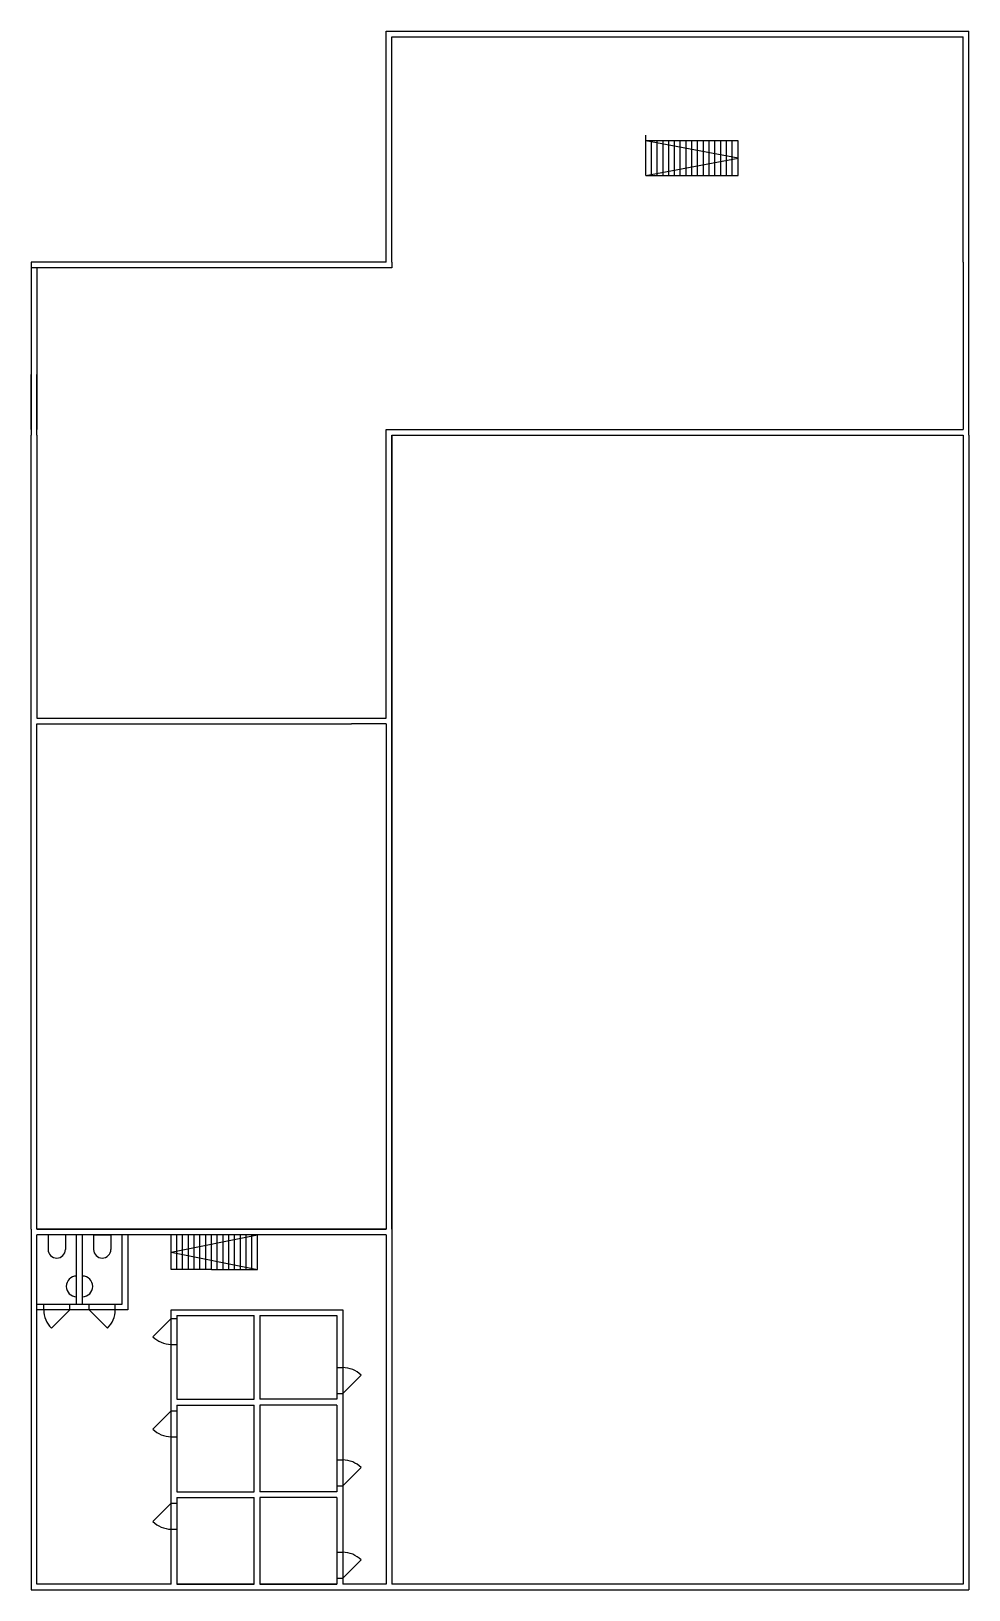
# Model space of a CAD drawing. Extents: x 7.4 to 39.9, y -16.8 to 37.2.
import ezdxf

# ---------------------------------------------------------------- set-up
doc = ezdxf.new("R2010")
doc.units = 0
doc.header["$MEASUREMENT"] = 0
doc.layers.add('MODELSKETCH_VISIBLE', color=7, linetype='CONTINUOUS')

msp = doc.modelspace()

# ---------------------------------------------------------------- linework, layer by layer
at = {"layer": 'MODELSKETCH_VISIBLE'}
for p, q in [((19.748, 37.215), (39.948, 37.215)), ((19.748, 29.215), (19.748, 37.215)), ((19.948, 29.215), (19.948, 37.015)), ((19.948, 37.015), (27.348, 37.015)), ((27.348, 37.015), (27.548, 37.015)), ((27.548, 37.015), (35.848, 37.015)), ((35.848, 37.015), (36.048, 37.015)), ((36.048, 37.015), (39.748, 37.015)), ((39.748, 29.215), (39.748, 37.015)), ((39.948, 29.215), (39.948, 37.215)), ((28.748, 33.415), (28.748, 33.615)), ((31.948, 32.815), (28.748, 33.415)), ((31.948, 33.415), (28.748, 33.415)), ((28.748, 32.215), (28.748, 33.415)), ((28.948, 32.215), (28.948, 33.415)), ((29.148, 32.215), (29.148, 33.415)), ((29.348, 32.215), (29.348, 33.415)), ((29.548, 32.215), (29.548, 33.415)), ((29.748, 32.215), (29.748, 33.415)), ((29.948, 32.215), (29.948, 33.415)), ((30.148, 32.215), (30.148, 33.415)), ((30.348, 32.215), (30.348, 33.415)), ((30.548, 32.215), (30.548, 33.415)), ((30.748, 32.215), (30.748, 33.415)), ((30.948, 32.215), (30.948, 33.415)), ((31.148, 32.215), (31.148, 33.415)), ((31.348, 32.215), (31.348, 33.415)), ((31.548, 32.215), (31.548, 33.415)), ((31.748, 32.215), (31.748, 33.415)), ((31.948, 32.215), (31.948, 33.415)), ((28.748, 32.215), (31.948, 32.815)), ((28.748, 32.215), (31.948, 32.215)), ((19.748, 29.215), (7.448, 29.215)), ((7.448, 29.215), (7.448, 23.215)), ((19.948, 29.215), (19.948, 29.015)), ((39.748, 29.215), (39.748, 23.415)), ((39.948, 23.215), (39.948, 29.215)), ((7.448, 29.015), (7.448, 27.115)), ((7.648, 29.015), (7.448, 29.015)), ((7.648, 29.015), (7.648, 27.115)), ((19.948, 29.015), (7.648, 29.015)), ((7.648, 29.015), (7.648, 23.415)), ((7.448, 23.415), (7.448, 25.315)), ((7.648, 23.415), (7.648, 25.315)), ((7.648, 23.215), (7.648, 23.415)), ((19.748, 23.415), (39.748, 23.415)), ((19.748, 13.415), (19.748, 23.415)), ((7.448, 13.215), (7.448, 23.215)), ((7.648, 23.215), (7.648, 13.415)), ((19.948, 23.215), (39.748, 23.215)), ((19.948, 23.215), (19.948, -16.585)), ((19.948, 13.215), (19.948, 23.215)), ((39.748, 23.215), (39.748, -16.585)), ((39.948, 23.215), (39.948, -16.785)), ((7.448, -4.285), (7.448, 13.215)), ((7.648, 13.415), (19.748, 13.415)), ((7.648, 13.215), (18.548, 13.215)), ((7.648, -4.285), (7.648, 13.215)), ((19.748, 13.215), (18.548, 13.215)), ((19.748, 13.215), (19.748, 12.015)), ((19.748, 13.215), (19.748, -4.285)), ((19.948, -4.285), (19.948, 13.215)), ((7.448, -4.285), (7.448, -16.785)), ((7.648, -4.285), (19.748, -4.285)), ((19.748, -4.285), (7.648, -4.285)), ((19.948, -4.285), (19.948, -16.585)), ((7.648, -16.585), (7.648, -4.485)), ((19.748, -4.485), (7.648, -4.485)), ((8.035, -4.485), (8.035, -4.992)), ((8.635, -4.485), (8.635, -4.992)), ((9.023, -6.885), (9.023, -4.485)), ((9.223, -6.885), (9.223, -4.485)), ((9.61, -4.485), (10.21, -4.485)), ((9.61, -4.485), (9.61, -4.992)), ((10.21, -4.485), (10.21, -4.992)), ((10.598, -6.885), (10.598, -4.485)), ((10.798, -4.485), (10.798, -7.085)), ((12.298, -5.085), (15.298, -4.485)), ((12.298, -5.685), (12.298, -4.485)), ((12.498, -5.685), (12.498, -4.485)), ((12.698, -5.685), (12.698, -4.485)), ((12.898, -5.685), (12.898, -4.485)), ((13.098, -5.685), (13.098, -4.485)), ((13.298, -5.685), (13.298, -4.485)), ((13.498, -5.685), (13.498, -4.485)), ((13.698, -5.685), (13.698, -4.485)), ((13.898, -5.685), (13.898, -4.485)), ((14.098, -5.685), (14.098, -4.485)), ((14.298, -5.685), (14.298, -4.485)), ((14.498, -5.685), (14.498, -4.485)), ((14.698, -5.685), (14.698, -4.485)), ((14.898, -5.685), (14.898, -4.485)), ((15.098, -5.685), (15.098, -4.485)), ((15.298, -5.685), (15.298, -4.485)), ((19.748, -4.485), (19.748, -16.585)), ((12.298, -5.085), (15.298, -5.685)), ((13.698, -5.685), (12.298, -5.685)), ((13.698, -5.685), (15.298, -5.685)), ((7.648, -6.885), (10.598, -6.885)), ((7.885, -7.085), (7.885, -6.885)), ((8.785, -7.085), (8.785, -6.885)), ((9.46, -7.085), (9.46, -6.885)), ((10.36, -7.085), (10.36, -6.885)), ((10.798, -7.085), (7.648, -7.085)), ((8.785, -7.085), (8.149, -7.721)), ((9.46, -7.085), (10.097, -7.721)), ((12.298, -7.385), (11.662, -8.021)), ((12.298, -16.585), (12.298, -7.085)), ((12.298, -7.085), (18.248, -7.085)), ((12.298, -7.385), (12.498, -7.385)), ((12.498, -7.285), (12.498, -10.185)), ((12.498, -7.285), (15.173, -7.285)), ((15.173, -10.185), (15.173, -7.285)), ((15.373, -7.285), (18.048, -7.285)), ((15.373, -7.285), (15.373, -10.185)), ((18.048, -7.285), (18.048, -10.185)), ((18.248, -7.085), (18.248, -16.585)), ((12.298, -8.285), (12.498, -8.285)), ((18.048, -9.085), (18.248, -9.085)), ((18.248, -9.985), (18.884, -9.349)), ((12.498, -10.185), (15.173, -10.185)), ((18.048, -10.185), (15.373, -10.185)), ((18.048, -9.985), (18.248, -9.985)), ((12.298, -10.585), (11.662, -11.221)), ((12.298, -10.585), (12.498, -10.585)), ((12.498, -10.385), (12.498, -13.385)), ((12.498, -10.385), (15.173, -10.385)), ((15.173, -13.385), (15.173, -10.385)), ((18.048, -10.385), (15.373, -10.385)), ((15.373, -10.385), (15.373, -13.385)), ((18.048, -10.385), (18.048, -13.385)), ((12.298, -11.485), (12.498, -11.485)), ((18.048, -12.285), (18.248, -12.285)), ((18.248, -13.185), (18.884, -12.549)), ((12.498, -13.385), (15.173, -13.385)), ((18.048, -13.385), (15.373, -13.385)), ((18.048, -13.185), (18.248, -13.185)), ((12.298, -13.785), (11.662, -14.421)), ((12.298, -13.785), (12.498, -13.785)), ((12.498, -13.585), (12.498, -16.585)), ((12.498, -13.585), (15.173, -13.585)), ((15.173, -16.585), (15.173, -13.585)), ((15.373, -13.585), (15.373, -16.585)), ((18.048, -13.585), (15.373, -13.585)), ((18.048, -13.585), (18.048, -16.585)), ((12.298, -14.685), (12.498, -14.685)), ((18.048, -15.485), (18.248, -15.485)), ((18.248, -16.385), (18.884, -15.749)), ((12.298, -16.585), (7.648, -16.585)), ((15.173, -16.585), (12.498, -16.585)), ((12.498, -16.585), (15.173, -16.585)), ((15.373, -16.585), (18.048, -16.585)), ((18.048, -16.585), (15.373, -16.585)), ((18.048, -16.385), (18.248, -16.385)), ((19.748, -16.585), (18.248, -16.585)), ((39.748, -16.585), (19.948, -16.585)), ((7.448, -16.785), (19.948, -16.785)), ((19.948, -16.785), (39.948, -16.785))]:
    msp.add_line(p, q, dxfattribs=at)
for centre, radius, start, end in [((8.335, -4.992), 0.3, 180, 0), ((9.91, -4.992), 0.3, 180, 0), ((9.023, -6.272), 0.359, 90, 270), ((9.223, -6.272), 0.359, 270, 90), ((8.785, -7.085), 0.9, 180, 225), ((9.46, -7.085), 0.9, 315, 0), ((12.339, -7.286), 1, 227.3539, 267.6461), ((18.248, -9.985), 0.9, 45, 90), ((12.339, -10.486), 1, 227.3539, 267.6461), ((18.248, -13.185), 0.9, 45, 90), ((12.339, -13.686), 1, 227.3539, 267.6461), ((18.248, -16.385), 0.9, 45, 90)]:
    msp.add_arc(centre, radius, start, end, dxfattribs=at)

doc.saveas('drawing.dxf')
